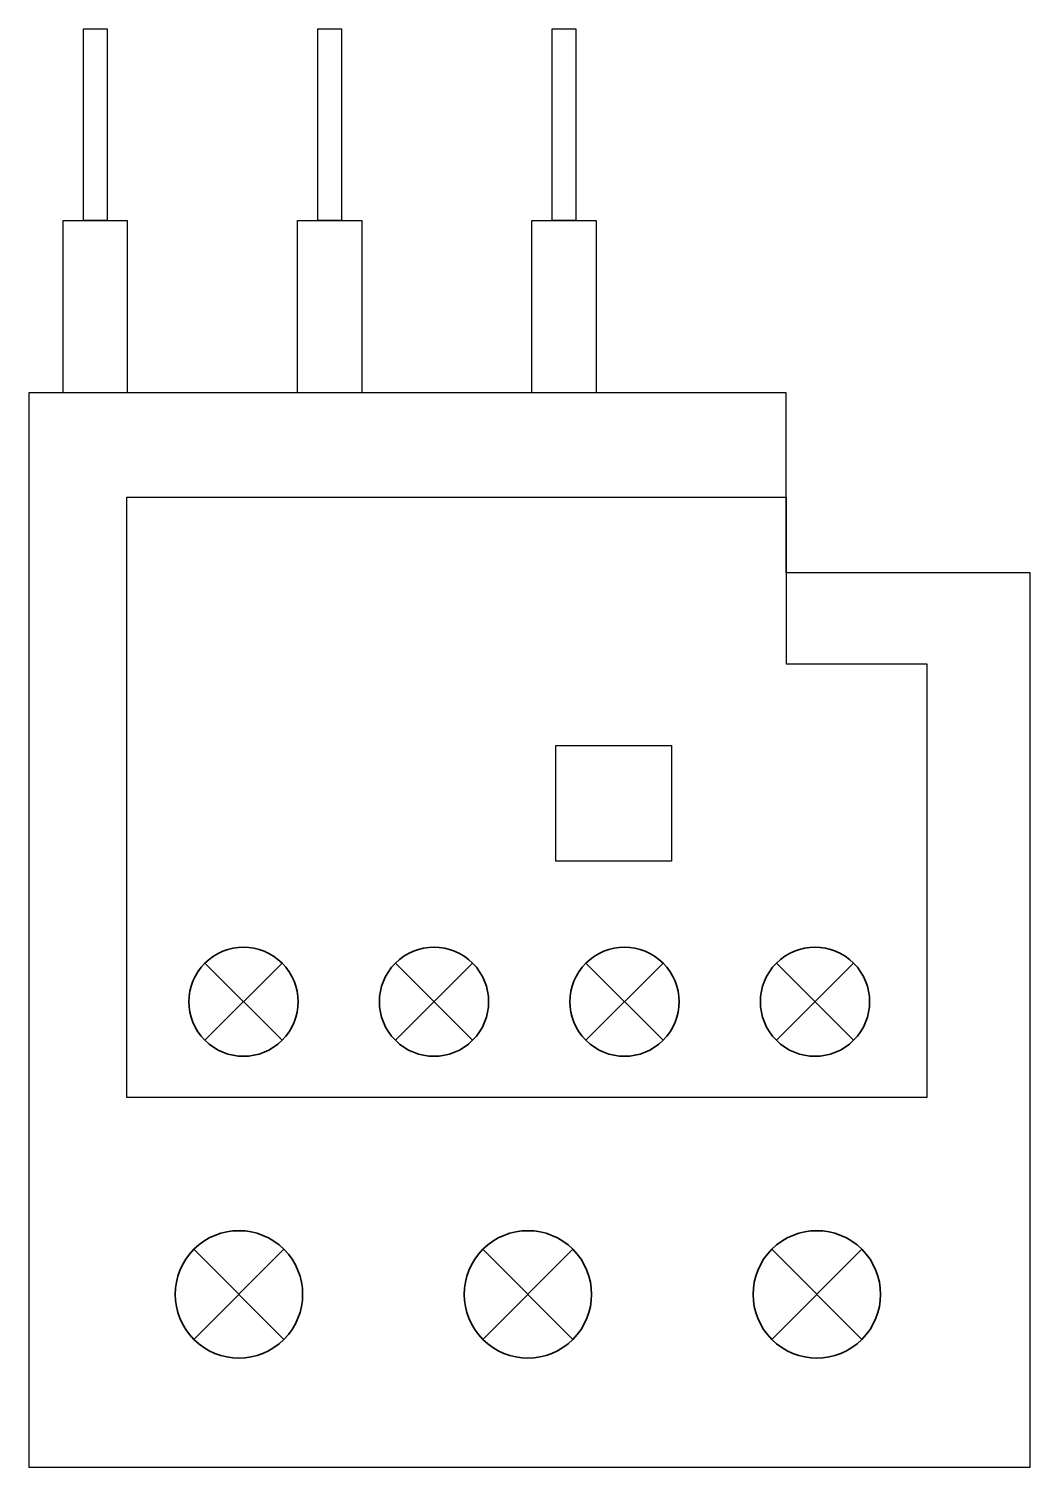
# Model space of a CAD drawing. Header units: inches. Extents: x -0.3 to 54.7, y -79 to 0.1.
import ezdxf

# ---------------------------------------------------------------- set-up
doc = ezdxf.new("R2010")
doc.units = ezdxf.units.IN
doc.header["$MEASUREMENT"] = 0
doc.layers.add('Layer 1', color=7, linetype='Continuous')

# ---------------------------------------------------------------- blocks, each defined once
blk = doc.blocks.new('block 4')
at = {"layer": 'Layer 1', "color": 7, "lineweight": 30}
for points in [[(133.56, -48.228), (130.033, -48.228), (130.033, -38.758), (133.56, -38.758), (133.56, -48.228)], [(132.449, -58.758), (131.145, -58.758), (131.145, -48.228), (132.449, -48.228), (132.449, -58.758)]]:
    blk.add_lwpolyline(points, dxfattribs=at)
blk = doc.blocks.new('block 5')
at = {"layer": 'Layer 1', "color": 7, "lineweight": 30}
for points in [[(146.437, -48.228), (142.909, -48.228), (142.909, -38.758), (146.437, -38.758), (146.437, -48.228)], [(145.325, -58.758), (144.021, -58.758), (144.021, -48.228), (145.325, -48.228), (145.325, -58.758)]]:
    blk.add_lwpolyline(points, dxfattribs=at)
blk = doc.blocks.new('block 6')
at = {"layer": 'Layer 1', "color": 7, "lineweight": 30}
for points in [[(159.313, -48.228), (155.785, -48.228), (155.785, -38.758), (159.313, -38.758), (159.313, -48.228)], [(158.201, -58.758), (156.897, -58.758), (156.897, -48.228), (158.201, -48.228), (158.201, -58.758)]]:
    blk.add_lwpolyline(points, dxfattribs=at)
blk = doc.blocks.new('block 3')
at = {"layer": 'Layer 1'}
for name in ['block 4', 'block 5', 'block 6']:
    blk.add_blockref(name, (0, 0), dxfattribs=at)
blk = doc.blocks.new('block 9')
at = {"layer": 'Layer 1', "color": 7, "lineweight": 30}
for points in [[(147.179, 13.269), (152.128, 8.32)], [(147.179, 8.32), (152.128, 13.269)]]:
    blk.add_lwpolyline(points, dxfattribs=at)
blk = doc.blocks.new('block 8')
at = {"layer": 'Layer 1', "color": 7, "lineweight": 35}
blk.add_open_spline([(147.179, 8.32), (148.546, 6.953), (150.761, 6.953), (152.128, 8.32), (153.495, 9.687), (153.495, 11.902), (152.128, 13.269), (150.761, 14.636), (148.546, 14.636), (147.179, 13.269), (145.812, 11.902), (145.812, 9.687), (147.179, 8.32)], degree=3, knots=[0, 0, 0, 0, 1, 1, 1, 2, 2, 2, 3, 3, 3, 4, 4, 4, 4], dxfattribs=at)
at = {"layer": 'Layer 1'}
blk.add_blockref('block 9', (0, 0), dxfattribs=at)
blk = doc.blocks.new('block 11')
at = {"layer": 'Layer 1', "color": 7, "lineweight": 30}
for points in [[(131.304, 13.269), (136.253, 8.32)], [(131.304, 8.32), (136.253, 13.269)]]:
    blk.add_lwpolyline(points, dxfattribs=at)
blk = doc.blocks.new('block 10')
at = {"layer": 'Layer 1', "color": 7, "lineweight": 35}
blk.add_open_spline([(131.304, 8.32), (132.671, 6.953), (134.886, 6.953), (136.253, 8.32), (137.62, 9.687), (137.62, 11.902), (136.253, 13.269), (134.886, 14.636), (132.671, 14.636), (131.304, 13.269), (129.937, 11.902), (129.937, 9.687), (131.304, 8.32)], degree=3, knots=[0, 0, 0, 0, 1, 1, 1, 2, 2, 2, 3, 3, 3, 4, 4, 4, 4], dxfattribs=at)
at = {"layer": 'Layer 1'}
blk.add_blockref('block 11', (0, 0), dxfattribs=at)
blk = doc.blocks.new('block 13')
at = {"layer": 'Layer 1', "color": 7, "lineweight": 30}
for points in [[(115.429, 13.269), (120.378, 8.32)], [(115.429, 8.32), (120.378, 13.269)]]:
    blk.add_lwpolyline(points, dxfattribs=at)
blk = doc.blocks.new('block 12')
at = {"layer": 'Layer 1', "color": 7, "lineweight": 35}
blk.add_open_spline([(115.429, 8.32), (116.796, 6.953), (119.011, 6.953), (120.378, 8.32), (121.745, 9.687), (121.745, 11.902), (120.378, 13.269), (119.011, 14.636), (116.796, 14.636), (115.429, 13.269), (114.062, 11.902), (114.062, 9.687), (115.429, 8.32)], degree=3, knots=[0, 0, 0, 0, 1, 1, 1, 2, 2, 2, 3, 3, 3, 4, 4, 4, 4], dxfattribs=at)
at = {"layer": 'Layer 1'}
blk.add_blockref('block 13', (0, 0), dxfattribs=at)
blk = doc.blocks.new('block 7')
at = {"layer": 'Layer 1'}
for name in ['block 12', 'block 10', 'block 8']:
    blk.add_blockref(name, (0, 0), dxfattribs=at)
blk = doc.blocks.new('block 16')
at = {"layer": 'Layer 1', "color": 7, "lineweight": 30}
for points in [[(147.281, -3.166), (151.524, -7.409)], [(147.281, -7.409), (151.524, -3.166)]]:
    blk.add_lwpolyline(points, dxfattribs=at)
blk = doc.blocks.new('block 15')
at = {"layer": 'Layer 1', "color": 7, "lineweight": 35}
blk.add_open_spline([(147.281, -7.409), (148.453, -8.58), (150.352, -8.58), (151.524, -7.409), (152.695, -6.237), (152.695, -4.338), (151.524, -3.166), (150.352, -1.994), (148.453, -1.994), (147.281, -3.166), (146.11, -4.338), (146.109, -6.237), (147.281, -7.409)], degree=3, knots=[0, 0, 0, 0, 1, 1, 1, 2, 2, 2, 3, 3, 3, 4, 4, 4, 4], dxfattribs=at)
at = {"layer": 'Layer 1'}
blk.add_blockref('block 16', (0, 0), dxfattribs=at)
blk = doc.blocks.new('block 18')
at = {"layer": 'Layer 1', "color": 7, "lineweight": 30}
for points in [[(136.816, -3.166), (141.058, -7.409)], [(136.816, -7.409), (141.058, -3.166)]]:
    blk.add_lwpolyline(points, dxfattribs=at)
blk = doc.blocks.new('block 17')
at = {"layer": 'Layer 1', "color": 7, "lineweight": 35}
blk.add_open_spline([(136.816, -7.409), (137.987, -8.58), (139.886, -8.58), (141.058, -7.409), (142.23, -6.237), (142.23, -4.338), (141.058, -3.166), (139.886, -1.994), (137.987, -1.994), (136.816, -3.166), (135.644, -4.338), (135.644, -6.237), (136.816, -7.409)], degree=3, knots=[0, 0, 0, 0, 1, 1, 1, 2, 2, 2, 3, 3, 3, 4, 4, 4, 4], dxfattribs=at)
at = {"layer": 'Layer 1'}
blk.add_blockref('block 18', (0, 0), dxfattribs=at)
blk = doc.blocks.new('block 20')
at = {"layer": 'Layer 1', "color": 7, "lineweight": 30}
for points in [[(126.35, -3.166), (130.592, -7.409)], [(126.35, -7.409), (130.592, -3.166)]]:
    blk.add_lwpolyline(points, dxfattribs=at)
blk = doc.blocks.new('block 19')
at = {"layer": 'Layer 1', "color": 7, "lineweight": 35}
blk.add_open_spline([(126.35, -7.409), (127.521, -8.58), (129.421, -8.58), (130.592, -7.409), (131.764, -6.237), (131.764, -4.338), (130.592, -3.166), (129.42, -1.994), (127.521, -1.994), (126.35, -3.166), (125.178, -4.338), (125.178, -6.237), (126.35, -7.409)], degree=3, knots=[0, 0, 0, 0, 1, 1, 1, 2, 2, 2, 3, 3, 3, 4, 4, 4, 4], dxfattribs=at)
at = {"layer": 'Layer 1'}
blk.add_blockref('block 20', (0, 0), dxfattribs=at)
blk = doc.blocks.new('block 22')
at = {"layer": 'Layer 1', "color": 7, "lineweight": 30}
for points in [[(115.884, -3.166), (120.127, -7.409)], [(115.884, -7.409), (120.126, -3.166)]]:
    blk.add_lwpolyline(points, dxfattribs=at)
blk = doc.blocks.new('block 21')
at = {"layer": 'Layer 1', "color": 7, "lineweight": 35}
blk.add_open_spline([(115.884, -7.409), (117.055, -8.58), (118.955, -8.58), (120.127, -7.409), (121.298, -6.237), (121.298, -4.338), (120.127, -3.166), (118.955, -1.994), (117.055, -1.994), (115.884, -3.166), (114.712, -4.338), (114.712, -6.237), (115.884, -7.409)], degree=3, knots=[0, 0, 0, 0, 1, 1, 1, 2, 2, 2, 3, 3, 3, 4, 4, 4, 4], dxfattribs=at)
at = {"layer": 'Layer 1'}
blk.add_blockref('block 22', (0, 0), dxfattribs=at)
blk = doc.blocks.new('block 14')
at = {"layer": 'Layer 1'}
for name in ['block 21', 'block 19', 'block 17', 'block 15']:
    blk.add_blockref(name, (0, 0), dxfattribs=at)
blk = doc.blocks.new('block 23')
at = {"layer": 'Layer 1', "color": 7, "lineweight": 30}
blk.add_lwpolyline([(132.245, -19.37), (125.895, -19.37), (125.895, -13.02), (132.245, -13.02), (132.245, -19.37)], dxfattribs=at)

msp = doc.modelspace()

# ---------------------------------------------------------------- linework, layer by layer
at = {"layer": 'Layer 1', "color": 7, "lineweight": 30}
for points in [[(41.288, -29.814), (41.288, -19.913), (-0.32, -19.913), (-0.32, -78.966), (54.697, -78.966), (54.697, -29.814), (41.288, -29.814)], [(5.068, -25.647), (41.291, -25.647), (41.291, -34.819), (49.01, -34.819), (49.01, -58.647), (5.068, -58.647), (5.068, -25.647)]]:
    msp.add_lwpolyline(points, dxfattribs=at)

# ---------------------------------------------------------------- block references
at = {"layer": 'Layer 1', "rotation": 180}
for name in ['block 3', 'block 23', 'block 14', 'block 7']:
    msp.add_blockref(name, (160.879, -58.671), dxfattribs=at)

doc.saveas('drawing.dxf')
